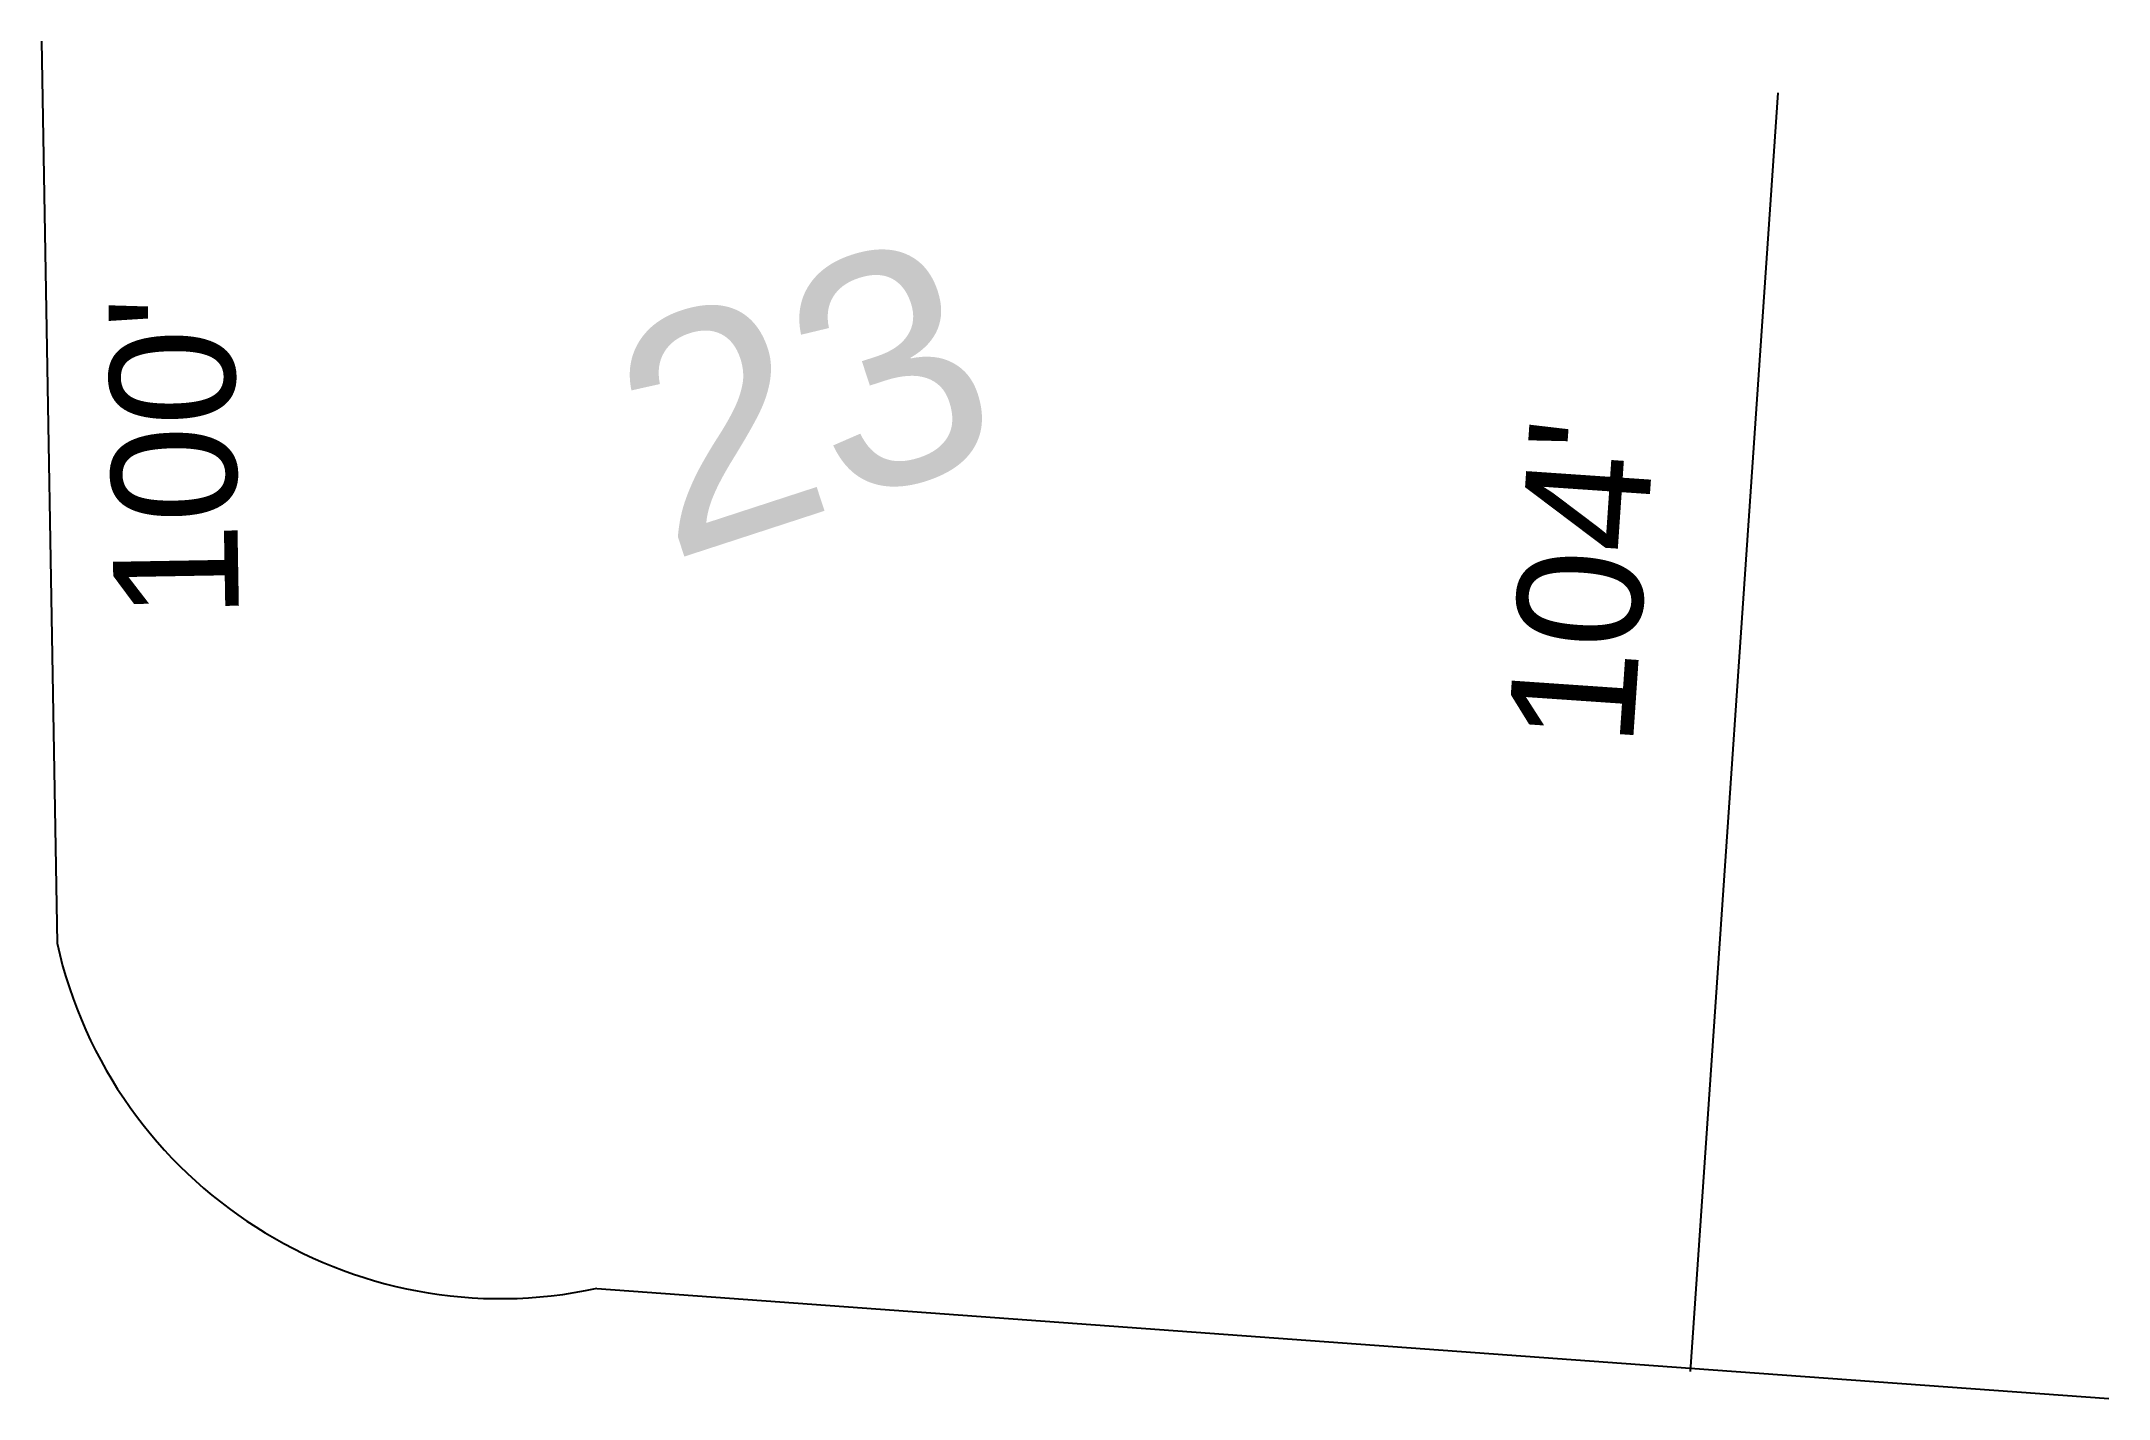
# Model space of a CAD drawing. Header units: feet. Extents: x 35 to 203, y 74 to 184.
import ezdxf
from ezdxf.enums import TextEntityAlignment as Align

# ---------------------------------------------------------------- set-up
doc = ezdxf.new("R2010")
doc.units = ezdxf.units.FT
doc.header["$MEASUREMENT"] = 0
for name, color, linetype in [('PLAT-CURVE', 4, 'CONTINUOUS'), ('PLAT-LINE', 7, 'CONTINUOUS'), ('PLAT-TEXT-DIST', 2, 'CONTINUOUS'), ('PLAT-TEXT-LOTNO', 5, 'CONTINUOUS')]:
    doc.layers.add(name, color=color, linetype=linetype)
doc.styles.add('PLAT', font='arial.ttf')

msp = doc.modelspace()

# ---------------------------------------------------------------- linework, layer by layer
at = {"layer": 'PLAT-CURVE'}
msp.add_arc((72.53, 119.18), 36.88, -167.4121, -77.7875, dxfattribs=at)
at = {"layer": 'PLAT-LINE'}
for p, q in [((35.27, 184.32), (36.54, 111.14)), ((176.09, 180.15), (168.98, 76.39)), ((80.33, 83.13), (169, 76.66)), ((169, 76.66), (202.93, 74.18))]:
    msp.add_line(p, q, dxfattribs=at)

# ---------------------------------------------------------------- texts
at = {"layer": 'PLAT-TEXT-DIST', "style": 'PLAT'}
msp.add_text("100'", height=10.144, rotation=90.997, dxfattribs=at).set_placement((40.93, 150.44), align=Align.TOP_CENTER)
msp.add_text("104'", height=10.144, rotation=86.0791, dxfattribs=at).set_placement((168.25, 139.88), align=Align.BOTTOM_CENTER)
at = {"layer": 'PLAT-TEXT-LOTNO', "style": 'PLAT'}
msp.add_text('23', height=18.789, rotation=18.0775, dxfattribs=at).set_placement((97.12, 155.56), align=Align.MIDDLE_CENTER)

doc.saveas('drawing.dxf')
